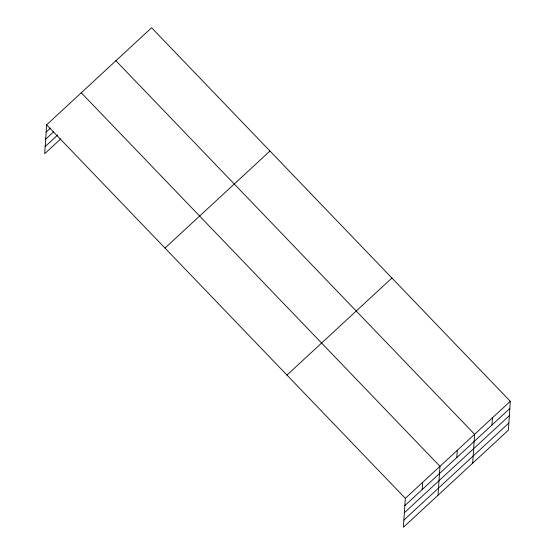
<?xml version="1.0" encoding="UTF-8"?>
<svg xmlns="http://www.w3.org/2000/svg" width="555" height="555" viewBox="0 0 555 555"><rect width="100%" height="100%" fill="white"/><g stroke="black" fill="none" stroke-linecap="round" stroke-linejoin="round"><path stroke-width="0.83" d="M510.295 401.293L405.33 498.348L403.409 527.25L508.373 430.187L510.295 401.293L151.591 27.75L46.627 124.813L44.705 153.707L60.786 138.84M422.168 489.565L422.646 482.337M438.048 495.22L439.969 466.325L81.266 92.782M456.807 457.535L457.285 450.306M472.687 463.189L474.608 434.294L115.905 60.752M491.966 425.019L492.452 417.79M46.148 132.041L50.477 128.032M45.67 139.187L53.71 131.757M45.184 146.555L57.553 135.122M165.001 248.078L269.959 151.016M286.956 375.083L391.92 278.02M404.852 505.577L509.809 408.515M404.373 512.73L509.337 415.667M403.887 520.097L508.845 423.035M46.627 124.813L405.33 498.348"/></g></svg>
